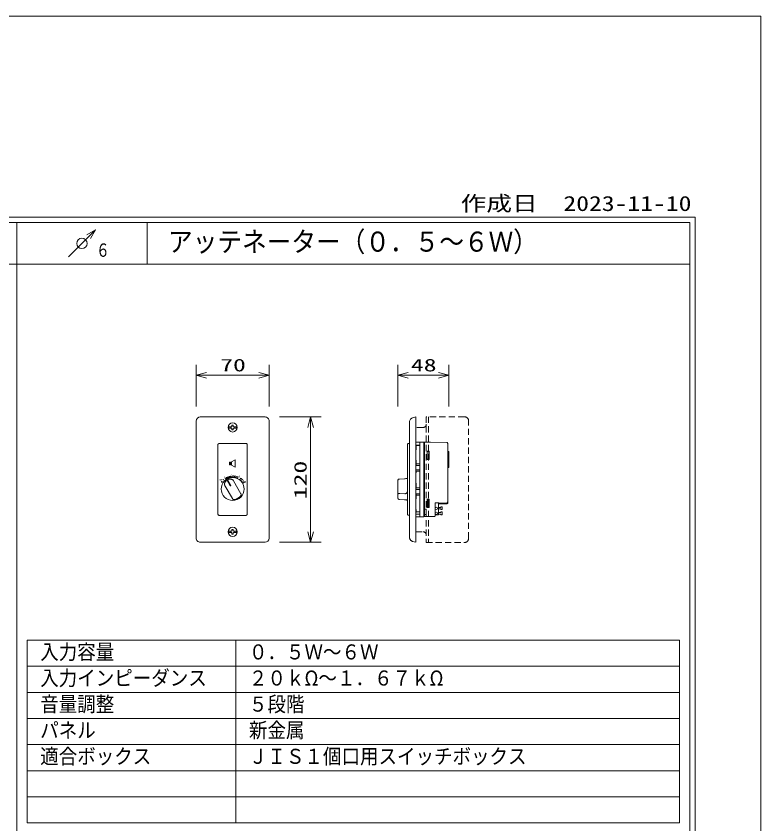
# Model space of a CAD drawing. Units: millimetres on the paper. Extents: x -401 to 401, y -280 to 280.
# Drawn here: x 257.9 to 400.6, y 124.8 to 279.5 of the extents above; entities that cross this region are included whole.
import ezdxf
from ezdxf.enums import TextEntityAlignment as Align

# ---------------------------------------------------------------- set-up
doc = ezdxf.new("R2010")
doc.units = ezdxf.units.MM
doc.linetypes.add('DASHED1', pattern=[1.8, 1.2, -0.6])
for name, color, linetype, lineweight in [('0-0_HOJO', 134, 'Continuous', 9), ('0-1_WAKU', 4, 'Continuous', 9), ('0-3_WAKU-M', 7, 'Continuous', 9), ('0-4_(J)SP', 7, 'Continuous', 9), ('0-5_GAIKEI', 4, 'Continuous', 9), ('0-6_SUNPO', 7, 'Continuous', 9), ('0-7_MOJI1', 7, 'Continuous', 9)]:
    doc.layers.add(name, color=color, linetype=linetype, lineweight=lineweight)
doc.styles.add('ＭＳ ゴシック', font='')
doc.styles.get('ＭＳ ゴシック').set_extended_font_data('MS Gothic')

# ---------------------------------------------------------------- blocks, each defined once
blk = doc.blocks.new('_OPEN30')
at = {"layer": '0-6_SUNPO'}
blk.add_line((0, 0), (-1, 0), dxfattribs=at)
blk.add_lwpolyline([(-1, 0.2679), (0, 0), (-1, -0.2679)], dxfattribs=at)

msp = doc.modelspace()

# ---------------------------------------------------------------- linework, layer by layer
at = {"layer": '0-0_HOJO'}
msp.add_line((-400.584, 279.547), (400.606, 279.547), dxfattribs=at)
msp.add_lwpolyline([(400.606, 279.547), (400.606, -279.512), (-400.584, -279.512)], dxfattribs=at)
at = {"layer": '0-1_WAKU', "color": 3}
for p, q in [((260.011, 160.017), (385.011, 160.017)), ((260.011, 125.017), (260.011, 160.017)), ((300.011, 125.017), (300.011, 160.017)), ((385.011, 160.017), (385.011, 125.017)), ((260.011, 125.017), (385.011, 125.017))]:
    msp.add_line(p, q, dxfattribs=at)
at = {"layer": '0-1_WAKU'}
for p, q in [((260.011, 155.017), (385.011, 155.017)), ((260.011, 150.017), (385.011, 150.017)), ((260.011, 145.017), (385.011, 145.017)), ((260.011, 140.017), (385.011, 140.017)), ((260.011, 135.017), (385.011, 135.017)), ((260.011, 130.017), (385.011, 130.017))]:
    msp.add_line(p, q, dxfattribs=at)
at = {"layer": '0-3_WAKU-M', "color": 3}
for p, q in [((387.011, 240.017), (-386.989, 240.017)), ((387.011, 240.017), (387.011, -239.983)), ((388.011, 241.017), (388.011, -240.983))]:
    msp.add_line(p, q, dxfattribs=at)
at = {"layer": '0-3_WAKU-M'}
for p, q in [((258.011, 240.017), (258.011, -239.983)), ((283.011, 240.017), (283.011, 232.017)), ((387.011, 232.017), (-386.989, 232.017))]:
    msp.add_line(p, q, dxfattribs=at)
at = {"layer": '0-3_WAKU-M', "color": 3}
msp.add_lwpolyline([(388.011, 241.017), (-387.989, 241.017), (-387.989, -240.983), (388.011, -240.983)], dxfattribs=at)
at = {"layer": '0-4_(J)SP'}
msp.add_line((267.918, 233.424), (273.104, 238.61), dxfattribs=at)
msp.add_lwpolyline([(271.426, 237.642), (273.104, 238.61), (272.136, 236.933)], dxfattribs=at)
msp.add_circle((270.51, 236.018), 1, dxfattribs=at)
at = {"layer": '0-5_GAIKEI', "color": 7}
for p, q in [((333.881, 202.612), (334.488, 202.775)), ((334.488, 202.775), (334.488, 188.074)), ((333.288, 183.951), (333.288, 197.698)), ((333.085, 183.963), (333.085, 183.953)), ((333.288, 179.71), (333.288, 183.951))]:
    msp.add_line(p, q, dxfattribs=at)
at = {"layer": '0-5_GAIKEI', "linetype": 'DASHED1'}
for p, q in [((336.488, 202.824), (336.488, 178.724)), ((343.788, 202.824), (336.488, 202.824)), ((336.888, 202.824), (336.888, 178.724)), ((344.588, 179.524), (344.588, 202.024)), ((335.888, 200.774), (334.488, 200.774)), ((334.488, 180.774), (335.888, 180.774)), ((336.488, 178.724), (343.788, 178.724))]:
    msp.add_line(p, q, dxfattribs=at)
at = {"layer": '0-5_GAIKEI'}
for p, q in [((299.517, 201.225), (299.257, 201.225)), ((298.937, 200.645), (298.937, 200.905)), ((299.837, 200.905), (299.837, 200.645)), ((302.19, 197.491), (302.19, 184.152)), ((334.488, 197.374), (335.248, 197.374)), ((335.248, 183.624), (335.248, 197.925)), ((337.306, 197.925), (335.566, 197.925)), ((335.644, 197.945), (336.168, 197.955)), ((336.048, 183.698), (336.048, 197.925)), ((336.168, 197.955), (336.168, 183.694)), ((334.488, 196.475), (334.548, 196.475)), ((336.048, 196.225), (336.168, 196.225)), ((337.068, 196.225), (336.668, 196.225)), ((336.668, 196.225), (336.668, 194.625)), ((336.668, 196.143), (336.968, 196.124)), ((336.968, 196.124), (336.968, 194.725)), ((337.068, 194.625), (337.068, 196.225)), ((340.824, 196.188), (340.607, 196.188)), ((340.824, 193.074), (340.824, 196.188)), ((299.887, 194.559), (299.187, 194.159)), ((299.187, 194.159), (299.187, 193.559)), ((299.187, 193.559), (299.887, 193.159)), ((299.887, 193.159), (299.887, 194.559)), ((334.548, 194.474), (334.488, 194.474)), ((334.488, 193.474), (335.248, 193.474)), ((334.504, 193.647), (334.504, 193.773)), ((334.548, 193.775), (334.548, 194.474)), ((335.248, 193.775), (334.548, 193.775)), ((334.548, 193.764), (334.608, 193.764)), ((334.608, 193.764), (334.608, 193.775)), ((336.168, 194.625), (336.048, 194.625)), ((336.968, 194.725), (336.668, 194.706)), ((336.668, 194.625), (337.068, 194.625)), ((334.488, 192.675), (335.248, 192.675)), ((334.488, 192.074), (334.548, 192.074)), ((334.548, 192.375), (335.248, 192.375)), ((334.548, 192.074), (334.548, 192.375)), ((334.548, 192.074), (334.548, 192.375)), ((340.607, 193.074), (340.824, 193.074)), ((298.277, 190.727), (298.399, 190.797)), ((298.399, 190.797), (299.054, 189.661)), ((300.982, 188.082), (299.568, 190.531)), ((334.488, 190.075), (334.548, 190.075)), ((334.488, 188.874), (335.248, 188.874)), ((334.507, 190.075), (334.507, 189.053)), ((334.548, 189.174), (335.248, 189.174)), ((334.605, 188.885), (334.605, 188.874)), ((334.605, 188.885), (335.248, 188.885)), ((334.488, 188.074), (335.248, 188.074)), ((334.548, 187.784), (334.548, 187.884)), ((334.548, 187.775), (335.248, 187.775)), ((334.548, 187.074), (334.548, 187.775)), ((334.608, 187.775), (334.608, 187.884)), ((334.488, 187.074), (334.548, 187.074)), ((337.068, 187.025), (336.668, 187.025)), ((336.668, 187.025), (336.668, 185.425)), ((336.968, 186.925), (336.668, 186.943)), ((336.768, 185.512), (336.768, 186.937)), ((336.968, 185.525), (336.968, 186.925)), ((337.068, 185.425), (337.068, 187.025)), ((338.187, 186.257), (338.187, 184.017)), ((338.847, 186.304), (338.213, 186.304)), ((338.847, 186.304), (338.847, 186.111)), ((340.412, 186.155), (338.847, 186.113)), ((338.847, 186.113), (338.847, 184.014)), ((338.907, 186.115), (338.907, 186.337)), ((334.488, 185.074), (334.548, 185.074)), ((334.488, 184.175), (335.248, 184.175)), ((334.548, 185.074), (334.548, 184.574)), ((334.548, 184.574), (335.248, 184.574)), ((334.548, 184.565), (334.608, 184.565)), ((334.608, 184.565), (334.608, 184.574)), ((336.168, 185.115), (336.488, 185.115)), ((336.488, 185.115), (336.488, 184.094)), ((336.668, 185.506), (336.968, 185.525)), ((336.668, 185.425), (337.068, 185.425)), ((339.299, 185.449), (338.847, 185.449)), ((338.847, 185.159), (339.299, 185.159)), ((339.299, 184.46), (338.847, 184.46)), ((338.847, 184.169), (339.299, 184.169)), ((339.546, 185.564), (339.299, 185.564)), ((339.299, 185.564), (339.299, 185.449)), ((339.299, 185.159), (339.299, 185.044)), ((339.299, 185.044), (339.546, 185.044)), ((339.546, 184.574), (339.299, 184.574)), ((339.299, 184.574), (339.299, 184.46)), ((339.299, 184.169), (339.299, 184.055)), ((339.546, 185.044), (339.546, 185.564)), ((339.546, 184.055), (339.546, 184.574)), ((336.048, 183.624), (334.488, 183.624)), ((336.168, 183.694), (336.048, 183.696)), ((336.048, 183.696), (336.048, 183.624)), ((336.488, 184.094), (336.168, 184.094)), ((338.088, 183.729), (336.168, 183.694)), ((339.299, 184.055), (339.546, 184.055)), ((298.937, 180.905), (298.937, 180.644)), ((299.517, 180.324), (299.257, 180.324)), ((299.517, 180.574), (299.517, 180.324)), ((299.837, 180.644), (299.837, 180.905))]:
    msp.add_line(p, q, dxfattribs=at)
at = {"layer": '0-5_GAIKEI', "color": 7}
for points in [[(292.387, 179.574), (292.387, 201.975), (292.45, 202.286), (292.622, 202.54), (292.876, 202.712), (293.187, 202.775)], [(293.187, 202.775), (305.587, 202.775), (305.748, 202.758), (305.899, 202.712), (306.035, 202.638), (306.153, 202.54), (306.251, 202.422), (306.325, 202.286), (306.371, 202.136), (306.387, 201.975)], [(306.387, 201.975), (306.387, 179.574), (306.325, 179.263), (306.153, 179.009), (305.899, 178.837), (305.587, 178.775)], [(333.288, 197.698), (333.288, 201.839), (333.299, 201.973), (333.331, 202.1), (333.383, 202.218), (333.453, 202.326), (333.54, 202.422), (333.641, 202.503), (333.755, 202.567), (333.881, 202.612)], [(332.888, 184.153), (332.888, 197.496), (332.903, 197.573), (332.945, 197.636), (333.008, 197.679), (333.085, 197.696)], [(333.085, 197.686), (333.085, 197.696), (333.288, 197.698)], [(331.024, 187.349), (331.024, 190.512), (331.028, 190.574), (331.039, 190.636), (331.06, 190.695), (331.091, 190.751), (331.132, 190.8), (331.185, 190.841), (331.251, 190.87), (331.33, 190.887)], [(331.33, 190.887), (332.329, 190.937), (332.477, 190.947), (332.567, 190.958), (332.657, 190.973), (332.74, 190.993), (332.777, 191.005), (332.809, 191.019), (332.835, 191.035), (332.855, 191.052), (332.868, 191.072), (332.872, 191.093)], [(332.354, 188.069), (331.393, 188.119), (331.321, 188.119), (331.253, 188.111), (331.191, 188.096), (331.136, 188.075), (331.09, 188.05), (331.054, 188.021), (331.041, 188.005), (331.032, 187.989), (331.026, 187.973), (331.024, 187.957)], [(332.329, 186.925), (331.33, 186.974), (331.289, 186.981), (331.251, 186.991), (331.216, 187.004), (331.185, 187.021), (331.157, 187.04), (331.132, 187.061), (331.11, 187.085), (331.091, 187.11), (331.074, 187.137), (331.06, 187.166), (331.039, 187.225), (331.028, 187.287), (331.024, 187.349)], [(332.881, 188.55), (332.88, 188.518), (332.877, 188.487), (332.874, 188.457), (332.868, 188.428), (332.861, 188.401), (332.853, 188.375), (332.844, 188.35), (332.833, 188.326), (332.822, 188.303), (332.809, 188.281), (332.795, 188.26), (332.78, 188.241), (332.764, 188.223), (332.747, 188.205), (332.729, 188.189), (332.711, 188.174), (332.692, 188.16), (332.672, 188.147), (332.651, 188.135), (332.63, 188.124), (332.609, 188.114), (332.587, 188.105), (332.564, 188.097), (332.542, 188.09), (332.495, 188.079), (332.448, 188.072), (332.401, 188.069), (332.354, 188.069)], [(334.488, 188.074), (334.488, 178.774), (333.881, 178.937), (333.816, 178.957), (333.755, 178.982), (333.696, 179.012), (333.641, 179.046), (333.588, 179.085), (333.54, 179.127), (333.494, 179.173), (333.453, 179.223), (333.416, 179.275), (333.383, 179.331), (333.355, 179.389), (333.331, 179.45), (333.313, 179.512), (333.299, 179.577), (333.291, 179.643), (333.288, 179.71)], [(332.872, 186.768), (332.871, 186.779), (332.868, 186.79), (332.862, 186.8), (332.855, 186.809), (332.846, 186.818), (332.835, 186.826), (332.823, 186.834), (332.809, 186.842), (332.777, 186.856), (332.74, 186.868), (332.7, 186.879), (332.657, 186.889), (332.612, 186.897), (332.567, 186.904), (332.477, 186.914), (332.396, 186.921), (332.329, 186.925)], [(333.288, 183.951), (333.085, 183.953), (333.065, 183.955), (333.045, 183.958), (333.026, 183.963), (333.008, 183.97), (332.991, 183.978), (332.975, 183.988), (332.959, 184), (332.945, 184.013), (332.933, 184.027), (332.921, 184.042), (332.911, 184.059), (332.903, 184.076), (332.897, 184.094), (332.892, 184.113), (332.889, 184.133), (332.888, 184.153)], [(305.587, 178.775), (293.187, 178.775), (293.026, 178.791), (292.876, 178.837), (292.74, 178.911), (292.622, 179.009), (292.524, 179.127), (292.45, 179.263), (292.404, 179.413), (292.387, 179.574)]]:
    msp.add_lwpolyline(points, dxfattribs=at)
at = {"layer": '0-5_GAIKEI'}
for points in [[(299.257, 201.225), (299.257, 200.974), (299.257, 200.967), (299.256, 200.96), (299.254, 200.954), (299.252, 200.947), (299.249, 200.941), (299.245, 200.935), (299.241, 200.93), (299.237, 200.925), (299.232, 200.921), (299.227, 200.917), (299.221, 200.913), (299.215, 200.91), (299.208, 200.908), (299.201, 200.906), (299.194, 200.905), (299.187, 200.905)], [(299.517, 200.324), (299.517, 200.574), (299.518, 200.582), (299.519, 200.589), (299.521, 200.595), (299.523, 200.602), (299.526, 200.608), (299.529, 200.614), (299.533, 200.619), (299.538, 200.624), (299.543, 200.629), (299.548, 200.633), (299.554, 200.636), (299.56, 200.639), (299.566, 200.641), (299.573, 200.643), (299.58, 200.644), (299.587, 200.645), (300.157, 200.645), (300.157, 200.905), (299.587, 200.905), (299.573, 200.906), (299.56, 200.91), (299.548, 200.917), (299.538, 200.925), (299.529, 200.935), (299.523, 200.947), (299.519, 200.96), (299.517, 200.974), (299.517, 201.225)], [(299.187, 200.905), (298.617, 200.905), (298.617, 200.645)], [(298.617, 200.645), (299.187, 200.645), (299.201, 200.643), (299.215, 200.639), (299.227, 200.633), (299.237, 200.624), (299.245, 200.614), (299.252, 200.602), (299.256, 200.589), (299.257, 200.574)], [(299.257, 200.574), (299.257, 200.324), (299.517, 200.324)], [(296.576, 184.152), (296.576, 197.491), (296.593, 197.577), (296.641, 197.648), (296.712, 197.695), (296.798, 197.713)], [(296.798, 197.713), (301.968, 197.713), (302.054, 197.695), (302.125, 197.648), (302.173, 197.577), (302.19, 197.491)], [(334.548, 196.475), (334.548, 197.084), (334.531, 197.083), (334.516, 197.079), (334.501, 197.073), (334.487, 197.064)], [(334.488, 197.926), (335.563, 197.926), (335.603, 197.94), (335.644, 197.945)], [(335.248, 197.309), (334.644, 197.298), (334.633, 197.296), (334.622, 197.29), (334.61, 197.283), (334.599, 197.272), (334.575, 197.246), (334.553, 197.215), (334.534, 197.18), (334.518, 197.144), (334.508, 197.109), (334.505, 197.093), (334.504, 197.078)], [(336.168, 197.955), (340.41, 197.88), (340.483, 197.862), (340.546, 197.82), (340.59, 197.757), (340.607, 197.68)], [(340.607, 197.68), (340.607, 186.354), (340.591, 186.278), (340.55, 186.215), (340.488, 186.172), (340.412, 186.155)], [(334.487, 193.785), (334.49, 193.783), (334.493, 193.78), (334.497, 193.778), (334.501, 193.776), (334.504, 193.774), (334.508, 193.773), (334.512, 193.771), (334.516, 193.77), (334.52, 193.769), (334.523, 193.767), (334.527, 193.767), (334.531, 193.766), (334.536, 193.765), (334.54, 193.765), (334.544, 193.765), (334.548, 193.764)], [(334.604, 193.477), (334.6, 193.477), (334.596, 193.478), (334.592, 193.48), (334.588, 193.482), (334.584, 193.484), (334.58, 193.487), (334.572, 193.495), (334.563, 193.503), (334.555, 193.514), (334.547, 193.525), (334.539, 193.538), (334.532, 193.551), (334.525, 193.565), (334.519, 193.579), (334.514, 193.593), (334.51, 193.607), (334.507, 193.621), (334.505, 193.634), (334.504, 193.647)], [(334.507, 192.074), (334.507, 192.596), (334.508, 192.612), (334.513, 192.627), (334.52, 192.641), (334.529, 192.653), (334.539, 192.663), (334.549, 192.67), (334.559, 192.675), (334.569, 192.677)], [(298.306, 190.673), (298.239, 190.628), (298.175, 190.581), (298.116, 190.533), (298.062, 190.485), (298.007, 190.421), (297.958, 190.349), (297.929, 190.298), (297.905, 190.248), (297.877, 190.171), (297.865, 190.126), (297.855, 190.078), (297.846, 190.014), (297.842, 189.945), (297.843, 189.886), (297.848, 189.833), (297.856, 189.787), (297.867, 189.738), (297.879, 189.696), (297.896, 189.648), (297.918, 189.595), (297.948, 189.537)], [(299.054, 189.661), (299.058, 189.655), (299.06, 189.648), (299.062, 189.642), (299.063, 189.635), (299.064, 189.629), (299.063, 189.622), (299.063, 189.616), (299.061, 189.609), (299.059, 189.603), (299.057, 189.597), (299.054, 189.591), (299.05, 189.586), (299.046, 189.581), (299.041, 189.576), (299.035, 189.572), (299.03, 189.568), (299.026, 189.566), (299.02, 189.563), (299.014, 189.56), (299.007, 189.559), (299.001, 189.557), (298.994, 189.557), (298.987, 189.557), (298.981, 189.558), (298.975, 189.559), (298.968, 189.561), (298.962, 189.564), (298.957, 189.567), (298.951, 189.571), (298.946, 189.575), (298.941, 189.58), (298.937, 189.585), (298.933, 189.591), (298.277, 190.727)], [(299.568, 190.531), (299.522, 190.59), (299.495, 190.622), (299.465, 190.652), (299.403, 190.708), (299.346, 190.751), (299.285, 190.787), (299.219, 190.819), (299.149, 190.846), (299.077, 190.865), (299.001, 190.878), (298.939, 190.884), (298.878, 190.885), (298.834, 190.882), (298.791, 190.877), (298.717, 190.863), (298.658, 190.847), (298.621, 190.834), (298.587, 190.821), (298.509, 190.787), (298.427, 190.745)], [(297.948, 189.537), (299.336, 187.133), (299.364, 187.092), (299.382, 187.071), (299.399, 187.053), (299.419, 187.036), (299.44, 187.02), (299.464, 187.005), (299.494, 186.989), (299.541, 186.972), (299.592, 186.961), (299.628, 186.958), (299.651, 186.958), (299.666, 186.959), (299.689, 186.962), (299.863, 186.996), (300.043, 187.052), (300.224, 187.127), (300.4, 187.218), (300.566, 187.323), (300.717, 187.439), (300.849, 187.564), (300.956, 187.694), (300.965, 187.708), (300.981, 187.733), (301.003, 187.777), (301.02, 187.832), (301.027, 187.879), (301.028, 187.912), (301.027, 187.939), (301.023, 187.965), (301.018, 187.991), (301.012, 188.014), (301.003, 188.039), (300.982, 188.082)], [(334.507, 190.075), (334.507, 189.053), (334.509, 189.022), (334.516, 188.992), (334.526, 188.964), (334.54, 188.938), (334.555, 188.916), (334.571, 188.899), (334.588, 188.888), (334.605, 188.885)], [(334.548, 189.174), (334.548, 190.075), (334.548, 189.174)], [(334.608, 187.884), (334.548, 187.884), (334.54, 187.884), (334.531, 187.883), (334.523, 187.881), (334.516, 187.879), (334.508, 187.876), (334.501, 187.873), (334.493, 187.869), (334.487, 187.864)], [(334.507, 187.876), (334.507, 187.996), (334.507, 188.004), (334.508, 188.011), (334.51, 188.018), (334.513, 188.025), (334.516, 188.032), (334.519, 188.039), (334.523, 188.045), (334.528, 188.05), (334.532, 188.055), (334.537, 188.06), (334.542, 188.064), (334.547, 188.068), (334.552, 188.07), (334.557, 188.072), (334.562, 188.074), (334.567, 188.074)], [(338.907, 186.337), (338.239, 186.325), (338.226, 186.322), (338.216, 186.316), (338.207, 186.308), (338.199, 186.298), (338.194, 186.288), (338.19, 186.277), (338.187, 186.267), (338.187, 186.257)], [(338.907, 186.295), (340.412, 186.334), (340.448, 186.338), (340.483, 186.35), (340.515, 186.368), (340.545, 186.393), (340.57, 186.424), (340.589, 186.459), (340.602, 186.499), (340.607, 186.542)], [(301.968, 183.93), (296.798, 183.93), (296.712, 183.948), (296.641, 183.995), (296.593, 184.066), (296.576, 184.152)], [(302.19, 184.152), (302.19, 184.14), (302.189, 184.129), (302.187, 184.118), (302.185, 184.107), (302.183, 184.096), (302.18, 184.086), (302.176, 184.076), (302.173, 184.066), (302.168, 184.056), (302.163, 184.046), (302.158, 184.037), (302.152, 184.028), (302.146, 184.019), (302.139, 184.011), (302.132, 184.003), (302.125, 183.995), (302.117, 183.988), (302.109, 183.981), (302.101, 183.974), (302.092, 183.968), (302.083, 183.962), (302.074, 183.957), (302.064, 183.952), (302.054, 183.948), (302.044, 183.944), (302.034, 183.94), (302.023, 183.937), (302.013, 183.935), (302.002, 183.933), (301.991, 183.931), (301.979, 183.93), (301.968, 183.93)], [(334.487, 184.585), (334.49, 184.583), (334.493, 184.58), (334.497, 184.578), (334.501, 184.576), (334.504, 184.574), (334.508, 184.573), (334.512, 184.571), (334.516, 184.57), (334.52, 184.569), (334.523, 184.568), (334.527, 184.567), (334.531, 184.566), (334.536, 184.565), (334.54, 184.565), (334.544, 184.565), (334.548, 184.565)], [(338.847, 184.014), (338.187, 184.014), (338.187, 183.829), (338.186, 183.819), (338.185, 183.809), (338.182, 183.799), (338.179, 183.79), (338.175, 183.781), (338.17, 183.773), (338.164, 183.766), (338.158, 183.758), (338.151, 183.752), (338.143, 183.746), (338.135, 183.741), (338.127, 183.737), (338.118, 183.733), (338.108, 183.731), (338.098, 183.729), (338.088, 183.729)], [(299.257, 180.974), (299.257, 181.224), (299.517, 181.224)], [(299.517, 181.224), (299.517, 180.974), (299.518, 180.967), (299.519, 180.96), (299.521, 180.954), (299.523, 180.947), (299.526, 180.941), (299.529, 180.935), (299.533, 180.93), (299.538, 180.925), (299.543, 180.92), (299.548, 180.916), (299.554, 180.913), (299.56, 180.91), (299.566, 180.908), (299.573, 180.906), (299.58, 180.905), (299.587, 180.905), (300.157, 180.905)], [(298.617, 180.905), (299.187, 180.905), (299.201, 180.906), (299.215, 180.91), (299.227, 180.916), (299.237, 180.925), (299.245, 180.935), (299.252, 180.947), (299.256, 180.96), (299.257, 180.974)], [(299.187, 180.644), (298.617, 180.644), (298.617, 180.905)], [(299.257, 180.324), (299.257, 180.574), (299.257, 180.582), (299.256, 180.589), (299.254, 180.595), (299.252, 180.602), (299.249, 180.608), (299.245, 180.614), (299.241, 180.619), (299.237, 180.624), (299.232, 180.629), (299.227, 180.633), (299.221, 180.636), (299.215, 180.639), (299.208, 180.641), (299.201, 180.643), (299.194, 180.644), (299.187, 180.644)], [(300.157, 180.905), (300.157, 180.644), (299.587, 180.644), (299.573, 180.643), (299.56, 180.639), (299.548, 180.633), (299.538, 180.624), (299.529, 180.614), (299.523, 180.602), (299.519, 180.589), (299.517, 180.574)]]:
    msp.add_lwpolyline(points, dxfattribs=at)
for points in [[(298.787, 194.109), (298.987, 194.109), (298.987, 193.609), (298.787, 193.609)], [(299.013, 191.241), (298.985, 191.423), (298.854, 191.394), (298.725, 191.359), (298.599, 191.318), (298.474, 191.27), (298.353, 191.215), (298.234, 191.155), (298.118, 191.088), (298.006, 191.016), (298.096, 190.882), (298.201, 190.948), (298.31, 191.008), (298.421, 191.063), (298.535, 191.111), (298.652, 191.153), (298.77, 191.189), (298.891, 191.218)], [(300.339, 191.057), (300.443, 191.282), (300.298, 191.335), (300.152, 191.379), (300.003, 191.415), (299.853, 191.441), (299.701, 191.459), (299.548, 191.468), (299.395, 191.468), (299.242, 191.459), (299.252, 191.266), (299.392, 191.269), (299.532, 191.264), (299.671, 191.25), (299.808, 191.228), (299.944, 191.197), (300.078, 191.158), (300.21, 191.111)], [(301.365, 190.119), (301.654, 190.286), (301.578, 190.396), (301.496, 190.503), (301.409, 190.604), (301.318, 190.702), (301.221, 190.794), (301.12, 190.881), (301.014, 190.963), (300.904, 191.04), (300.74, 190.819), (300.833, 190.746), (300.923, 190.669), (301.008, 190.587), (301.089, 190.501), (301.165, 190.412), (301.237, 190.318), (301.303, 190.22)]]:
    msp.add_lwpolyline(points, close=True, dxfattribs=at)
for centre, radius in [((299.387, 200.775), 0.883), ((299.387, 188.975), 2.19), ((297.328, 190.339), 0.0741), ((338.434, 185.257), 0.212), ((338.434, 184.331), 0.212), ((299.387, 180.774), 0.883)]:
    msp.add_circle(centre, radius, dxfattribs=at)
at = {"layer": '0-5_GAIKEI', "linetype": 'DASHED1'}
for centre, radius, start, end in [((343.788, 202.024), 0.8, 0, 90), ((335.888, 201.374), 0.6, 270, 0), ((335.888, 180.174), 0.6, 0, 90), ((343.788, 179.524), 0.8, 270, 0)]:
    msp.add_arc(centre, radius, start, end, dxfattribs=at)
at = {"layer": '0-6_SUNPO'}
for p, q in [((292.387, 204.775), (292.387, 212.749)), ((306.387, 204.775), (306.387, 212.749)), ((331.034, 204.775), (331.034, 212.749)), ((340.819, 204.775), (340.819, 212.749)), ((294.387, 210.749), (304.387, 210.749)), ((333.034, 210.749), (338.819, 210.749)), ((308.353, 202.775), (316.328, 202.775)), ((314.328, 200.775), (314.328, 180.775)), ((308.353, 178.775), (316.328, 178.775))]:
    msp.add_line(p, q, dxfattribs=at)

# ---------------------------------------------------------------- block references
at = {"layer": '0-6_SUNPO', "xscale": 2, "yscale": 2}
for p, rotation in [((292.387, 210.749), 180), ((331.034, 210.749), 180), ((314.328, 202.775), 90), ((314.328, 178.775), 270)]:
    msp.add_blockref('_OPEN30', p, dxfattribs=dict(at, rotation=rotation))
for p in [(306.387, 210.749), (340.819, 210.749)]:
    msp.add_blockref('_OPEN30', p, dxfattribs=at)

# ---------------------------------------------------------------- texts
at = {"layer": '0-1_WAKU', "style": 'ＭＳ ゴシック', "width": 1.25}
msp.add_text('作成日\u30002023-11-10', height=2.886, dxfattribs=at).set_placement((343.086, 241.356), align=Align.BOTTOM_LEFT)
at = {"layer": '0-4_(J)SP', "style": 'ＭＳ ゴシック', "width": 0.75}
msp.add_text('６', height=2.566, dxfattribs=at).set_placement((273.209, 232.683), align=Align.BOTTOM_LEFT)
at = {"layer": '0-5_GAIKEI', "style": 'ＭＳ ゴシック', "width": 1.5}
for s, height, p in [('OFF', 0.3006, (296.865, 190.485)), ('1', 0.301, (297.736, 190.95)), ('2', 0.301, (298.897, 191.419)), ('3', 0.301, (300.526, 191.132)), ('4', 0.301, (301.686, 190.102))]:
    msp.add_text(s, height=height, dxfattribs=at).set_placement(p, align=Align.BOTTOM_LEFT)
at = {"layer": '0-6_SUNPO', "style": 'ＭＳ ゴシック', "width": 1.5}
for s, p in [('70', (297.007, 210.786)), ('48', (333.546, 210.786))]:
    msp.add_text(s, height=2.405, dxfattribs=at).set_placement(p, align=Align.BOTTOM_LEFT)
msp.add_text('120', height=2.405, rotation=90, dxfattribs=at).set_placement((314.29, 187.025), align=Align.BOTTOM_LEFT)
at = {"layer": '0-7_MOJI1', "style": 'ＭＳ ゴシック', "width": 0.9}
for s, height, p in [('アッテネーター（０．５～６Ｗ）', 3.849, (287.011, 233.277)), ('入力容量', 2.889, (262.511, 155.462)), ('０．５Ｗ～６Ｗ', 2.889, (302.511, 155.462)), ('入力インピーダンス', 2.889, (262.511, 150.462)), ('２０ｋΩ～１．６７ｋΩ', 2.889, (302.511, 150.462)), ('音量調整', 2.889, (262.511, 145.462)), ('５段階', 2.889, (302.511, 145.462)), ('パネル', 2.889, (262.511, 140.462)), ('新金属', 2.889, (302.511, 140.462)), ('適合ボックス', 2.889, (262.511, 135.462)), ('ＪＩＳ１個口用スイッチボックス', 2.889, (302.511, 135.462))]:
    msp.add_text(s, height=height, dxfattribs=at).set_placement(p, align=Align.BOTTOM_LEFT)

doc.saveas('drawing.dxf')
